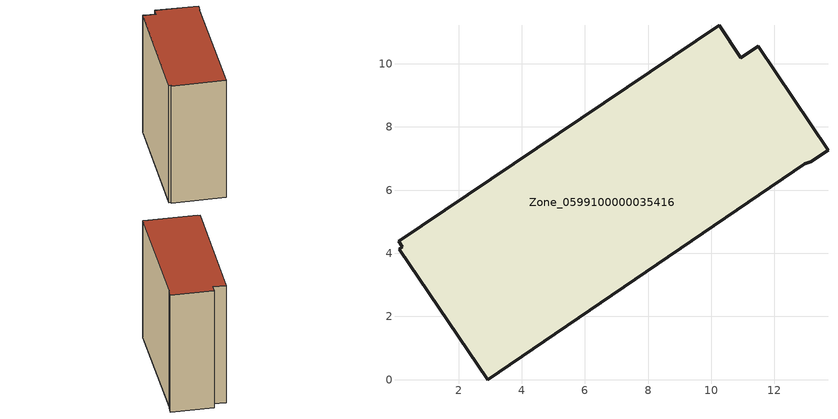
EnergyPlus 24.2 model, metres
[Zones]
Zone_0599100000035416
 floor ground (C_G): 0.1,4.38 10.26,11.22 10.94,10.2 11.49,10.56 13.7,7.26 13.15,6.9 12.96,6.84 2.93,0 0.12,4.14 0.21,4.2 z0
 wall outside (C_F): 13.15,6.9 13.7,7.26 11.49,10.56 10.94,10.2 10.26,11.22 0.1,4.38 0.21,4.2 0.12,4.14 2.93,0 12.96,6.84 13.15,6.9 z0:12.28
 roof outside (C_R): 0.1,4.38 0.21,4.2 0.12,4.14 2.93,0 12.96,6.84 13.15,6.9 13.7,7.26 11.49,10.56 10.94,10.2 10.26,11.22 z12.28
[BUILDING]
Pand.0599100000035416: North Axis=0; Terrain=City; Loads Convergence Tolerance Value=0.04; Temperature Convergence Tolerance Value=0.4; Solar Distribution=FullExterior; Maximum Number of Warmup Days=25; Minimum Number of Warmup Days=1
[Site:Location]
Rotterdam.The.Hague.AP_ZH_NLD Design_Conditions: Latitude=51.96; Longitude=4.45; Time Zone=1; Elevation=-4.5
[SITE:GROUNDTEMPERATURE:BUILDINGSURFACE]
18, 18, 18, 18, 18, 18, 18, 18, 18, 18, 18, 18
[MATERIAL] Thermal Absorptance=0.9; Solar Absorptance=0.7; Visible Absorptance=0.7
Name | Roughness | Thickness | Conductivity | Density | Specific Heat
G.TC.1946-1964 | MediumSmooth | 0.15 | 1 | 540 | 1210
F.TC.1946-1964 | Rough | 0.3 | 0.857143 | 1920 | 840
R.TC.1946-1964 | MediumRough | 0.2 | 0.235294 | 1500 | 1000
[CONSTRUCTION]
C_G: G.TC.1946-1964
C_F: F.TC.1946-1964
C_R: R.TC.1946-1964
[ZONE]
Zone_0599100000035416: Type=1; Multiplier=1; Ceiling Height=Autocalculate; Volume=Autocalculate; Floor Area=autocalculate; Part of Total Floor Area=Yes
[ZONEINFILTRATION:DESIGNFLOWRATE]
Infil_Zone_0599100000035416: Zone or ZoneList or Space or SpaceList=Zone_0599100000035416; Schedule=AlwaysOn; Design Flow Rate Calculation Method=Flow/Area; Flow Rate per Floor Area=0.003; Constant Term Coefficient=1; Temperature Term Coefficient=0; Velocity Term Coefficient=0; Velocity Squared Term Coefficient=0
[HVACTEMPLATE:ZONE:IDEALLOADSAIRSYSTEM]
Zone_0599100000035416: Maximum Heating Supply Air Temperature=50; Minimum Cooling Supply Air Temperature=13; Maximum Heating Supply Air Humidity Ratio=0.0156; Minimum Cooling Supply Air Humidity Ratio=0.0077; Heating Limit=NoLimit; Cooling Limit=NoLimit; Dehumidification Control Type=ConstantSensibleHeatRatio; Cooling Sensible Heat Ratio=0.7; Dehumidification Setpoint=60; Humidification Control Type=None; Humidification Setpoint=30; Outdoor Air Method=None; Outdoor Air Flow Rate per Person=0.00944; Outdoor Air Flow Rate per Zone Floor Area=0; Outdoor Air Flow Rate per Zone=0; Demand Controlled Ventilation Type=None; Outdoor Air Economizer Type=NoEconomizer; Heat Recovery Type=None; Sensible Heat Recovery Effectiveness=0.7; Latent Heat Recovery Effectiveness=0.65
[ZONECONTROL:THERMOSTAT]
ThermostatControl_Zone_0599100000035416: Zone or ZoneList=Zone_0599100000035416; Control Type Schedule=DualSetpointControlType; Control 1=Thermostat_Zone_0599100000035416; Temperature Difference Between Cutout And Setpoint=0
[THERMOSTATSETPOINT:DUALSETPOINT]
Thermostat_Zone_0599100000035416: Heating Setpoint Temperature Schedule=HeatingSetpoint_Zone_0599100000035416; Cooling Setpoint Temperature Schedule=CoolingSetpoint_Zone_0599100000035416
[SCHEDULE:COMPACT]
HeatingSetpoint_Zone_0599100000035416: Through: 12/31, For: AllDays, Until: 24:00, 21
CoolingSetpoint_Zone_0599100000035416: Through: 12/31, For: AllDays, Until: 24:00, 24
DualSetpointControlType: Through: 12/31, For: AllDays, Until: 24:00, 4
AlwaysOn: Through: 12/31, For: AllDays, Until: 24:00, 1
